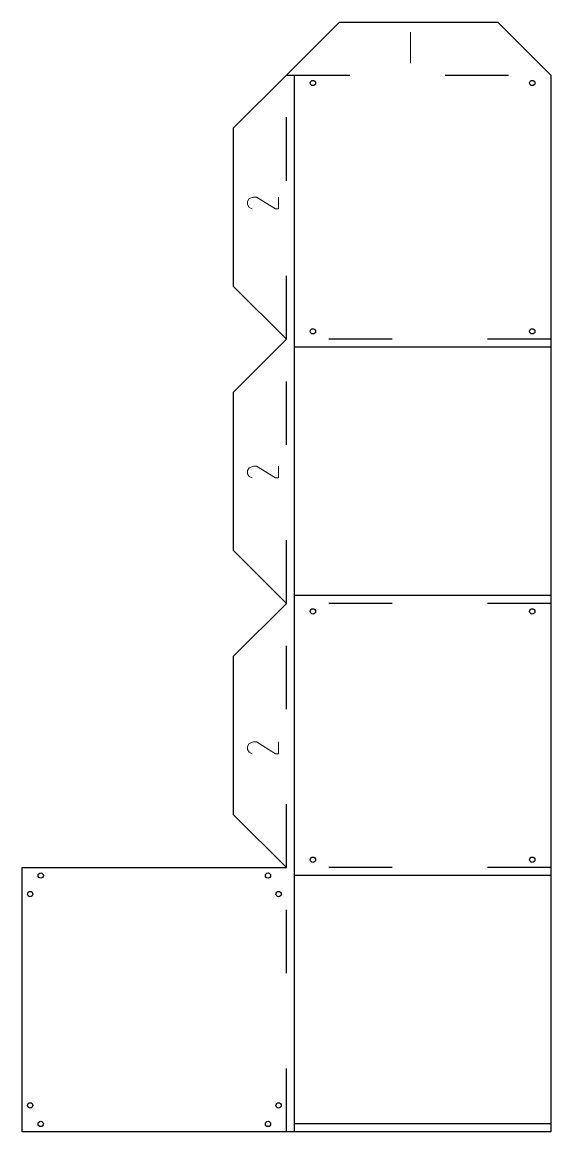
# Model space of a CAD drawing. Header units: centimetres. Extents: x 10.2 to 20.2, y 10.7 to 31.7.
import ezdxf

# ---------------------------------------------------------------- set-up
doc = ezdxf.new("R2010")
doc.units = ezdxf.units.CM
doc.linetypes.add('ACAD_ISO03W100', pattern=[30, 12, -18])
for name, color, linetype in [('1. CORTE', 5, 'Continuous'), ('2. GRAVURA', 1, 'Continuous'), ('3. CONTORNO', 3, 'Continuous'), ('4. DOBRAS', 6, 'ACAD_ISO03W100'), ('5. TEXTO', 3, 'Continuous')]:
    doc.layers.add(name, color=color, linetype=linetype)

msp = doc.modelspace()

# ---------------------------------------------------------------- linework, layer by layer
at = {"layer": '1. CORTE', "ltscale": 0.1}
for p, q in [((15.2, 30.721), (16.2, 31.721)), ((16.2, 31.721), (19.2, 31.721)), ((20.2, 30.721), (19.2, 31.721)), ((15.2, 30.721), (14.2, 29.721)), ((20.2, 30.721), (20.2, 25.721)), ((14.2, 26.721), (14.2, 29.721)), ((15.2, 25.721), (14.2, 26.721)), ((15.2, 25.721), (14.2, 24.721)), ((20.2, 25.721), (20.2, 20.721)), ((14.2, 21.721), (14.2, 24.721)), ((15.2, 20.721), (14.2, 21.721)), ((15.2, 20.721), (14.2, 19.721)), ((20.2, 20.721), (20.2, 15.721)), ((14.2, 16.721), (14.2, 19.721)), ((15.2, 15.721), (14.2, 16.721)), ((10.2, 15.721), (15.2, 15.721)), ((10.2, 10.721), (10.2, 15.721)), ((20.2, 15.721), (20.2, 10.721)), ((20.2, 10.721), (10.2, 10.721))]:
    msp.add_line(p, q, dxfattribs=at)
at = {"layer": '2. GRAVURA', "ltscale": 0.1}
for centre in [(15.7, 30.571), (19.85, 30.571), (15.7, 25.871), (19.85, 25.871), (15.7, 20.571), (19.85, 20.571), (15.7, 15.871), (19.85, 15.871), (10.55, 15.571), (14.85, 15.571), (10.35, 15.221), (15.05, 15.221), (10.35, 11.221), (15.05, 11.221), (10.55, 10.871), (14.85, 10.871)]:
    msp.add_circle(centre, 0.05, dxfattribs=at)
at = {"layer": '3. CONTORNO', "ltscale": 0.1}
for p, q in [((15.35, 25.721), (15.35, 30.721)), ((15.35, 20.721), (15.35, 25.721)), ((20.2, 25.571), (15.35, 25.571)), ((20.2, 20.871), (15.35, 20.871)), ((15.35, 15.721), (15.35, 20.721)), ((15.35, 10.721), (15.35, 15.721)), ((20.2, 15.571), (15.35, 15.571)), ((20.2, 10.871), (15.35, 10.871))]:
    msp.add_line(p, q, dxfattribs=at)
at = {"layer": '4. DOBRAS', "ltscale": 0.1}
for p, q in [((15.2, 30.721), (20.2, 30.721)), ((15.2, 25.721), (15.2, 30.721)), ((20.2, 25.721), (15.2, 25.721)), ((15.2, 20.721), (15.2, 25.721)), ((20.2, 20.721), (15.2, 20.721)), ((15.2, 15.721), (15.2, 20.721)), ((20.2, 15.721), (15.2, 15.721)), ((15.2, 10.721), (15.2, 15.721))]:
    msp.add_line(p, q, dxfattribs=at)
at = {"layer": '5. TEXTO', "lineweight": 0}
for points in [[(17.543, 30.943), (17.543, 31.531)], [(14.551, 28.187), (14.494, 28.215), (14.462, 28.27), (14.462, 28.327), (14.494, 28.382), (14.574, 28.411), (14.635, 28.411), (14.993, 28.187), (15.051, 28.187), (15.051, 28.411)], [(14.551, 23.097), (14.494, 23.126), (14.462, 23.177), (14.462, 23.237), (14.494, 23.289), (14.574, 23.321), (14.635, 23.321), (14.993, 23.097), (15.051, 23.097), (15.051, 23.321)], [(14.551, 17.875), (14.494, 17.904), (14.462, 17.958), (14.462, 18.015), (14.494, 18.07), (14.574, 18.099), (14.635, 18.099), (14.993, 17.875), (15.051, 17.875), (15.051, 18.099)]]:
    msp.add_lwpolyline(points, dxfattribs=at)

doc.saveas('drawing.dxf')
